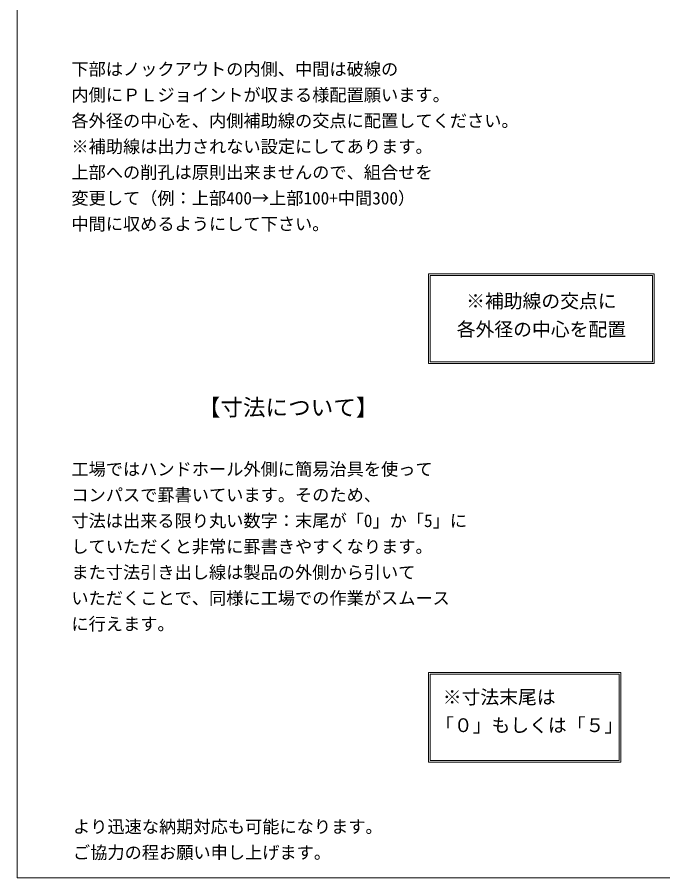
# Model space of a CAD drawing. Units: millimetres, scale not verified. Extents: x -4890 to 18490, y -2328 to 2328.
# Drawn here: x -4890 to -2944, y -1947 to 646 of the extents above; entities that cross this region are included whole.
import ezdxf
from ezdxf.enums import TextEntityAlignment as Align

# ---------------------------------------------------------------- set-up
doc = ezdxf.new("R2010")
doc.units = ezdxf.units.MM
doc.header["$LTSCALE"] = 10
for name, color, linetype, lineweight in [('0-2_waku', 7, 'Continuous', 18), ('0-9_uchigawa', 6, 'Continuous', 18), ('0-E_文字１', 7, 'Continuous', 18)]:
    doc.layers.add(name, color=color, linetype=linetype, lineweight=lineweight)
doc.styles.add('ＭＳ ゴシック', font='')
doc.styles.get('ＭＳ ゴシック').set_extended_font_data('MS Gothic')

msp = doc.modelspace()

# ---------------------------------------------------------------- linework, layer by layer
at = {"layer": '0-2_waku'}
for p, q in [((-4890.06, 2328), (-4890.06, -1947)), ((-4890.06, -1947), (-1830.06, -1947)), ((-4890.06, -1947), (-1830.06, -1947)), ((-4890.06, -1947), (-1830.06, -1947)), ((-4890.06, -1947), (-1830.06, -1947))]:
    msp.add_line(p, q, dxfattribs=at)
at = {"layer": '0-9_uchigawa'}
for p, q in [((-3650.52, -397.49), (-3650.52, -127.49)), ((-3650.52, -127.49), (-2970.52, -127.49)), ((-2970.52, -397.49), (-2970.52, -127.49)), ((-3645.52, -392.49), (-3645.52, -132.49)), ((-3645.52, -132.49), (-2975.52, -132.49)), ((-2975.52, -392.49), (-2975.52, -132.49)), ((-3650.52, -397.49), (-2970.52, -397.49)), ((-3645.52, -392.49), (-2975.52, -392.49)), ((-3650.52, -1328.71), (-3070.52, -1328.71)), ((-3650.52, -1598.71), (-3650.52, -1328.71)), ((-3645.52, -1333.71), (-3075.52, -1333.71)), ((-3645.52, -1593.71), (-3645.52, -1333.71)), ((-3075.52, -1593.71), (-3075.52, -1333.71)), ((-3070.52, -1598.71), (-3070.52, -1328.71)), ((-3650.52, -1598.71), (-3070.52, -1598.71)), ((-3645.52, -1593.71), (-3075.52, -1593.71))]:
    msp.add_line(p, q, dxfattribs=at)

# ---------------------------------------------------------------- texts
at = {"layer": '0-E_文字１', "style": 'ＭＳ ゴシック'}
for s, height, p in [('下部はノックアウトの内側、中間は破線の', 38.01, (-4726.76, 459.47)), ('内側にＰＬジョイントが収まる様配置願います。', 38.01, (-4726.76, 381.71)), ('各外径の中心を、内側補助線の交点に配置してください。', 38.01, (-4726.76, 303.95)), ('※補助線は出力されない設定にしてあります。', 38.01, (-4726.76, 226.19)), ('上部への削孔は原則出来ませんので、組合せを', 38.01, (-4726.76, 148.43)), ('変更して（例：上部400→上部100+中間300）', 38.01, (-4726.76, 70.67)), ('中間に収めるようにして下さい。', 38.01, (-4726.76, -7.09)), (' ※補助線の交点に', 41.57, (-3565.37, -242.32)), ('各外径の中心を配置', 41.57, (-3565.37, -327.37)), ('【寸法について】', 49.88, (-4345.71, -569.33)), ('工場ではハンドホール外側に簡易治具を使って', 38.01, (-4726.76, -745.96)), ('コンパスで罫書いています。そのため、', 38.01, (-4726.76, -823.72)), ('寸法は出来る限り丸い数字：末尾が「0」か「5」に', 38.01, (-4726.76, -901.48)), ('していただくと非常に罫書きやすくなります。', 38.01, (-4726.76, -979.24)), ('また寸法引き出し線は製品の外側から引いて', 38.01, (-4726.76, -1057)), ('いただくことで、同様に工場での作業がスムース', 38.01, (-4726.76, -1134.76)), ('に行えます。', 38.01, (-4726.76, -1212.52)), ('※寸法末尾は', 41.57, (-3607.48, -1435.73)), ('「０」もしくは「５」', 41.57, (-3630.71, -1520.4)), ('より迅速な納期対応も可能になります。\u3000', 38.01, (-4721.91, -1823.42)), ('ご協力の程お願い申し上げます。', 38.01, (-4721.91, -1901.18))]:
    msp.add_text(s, height=height, dxfattribs=at).set_placement(p, align=Align.BOTTOM_LEFT)

doc.saveas('drawing.dxf')
